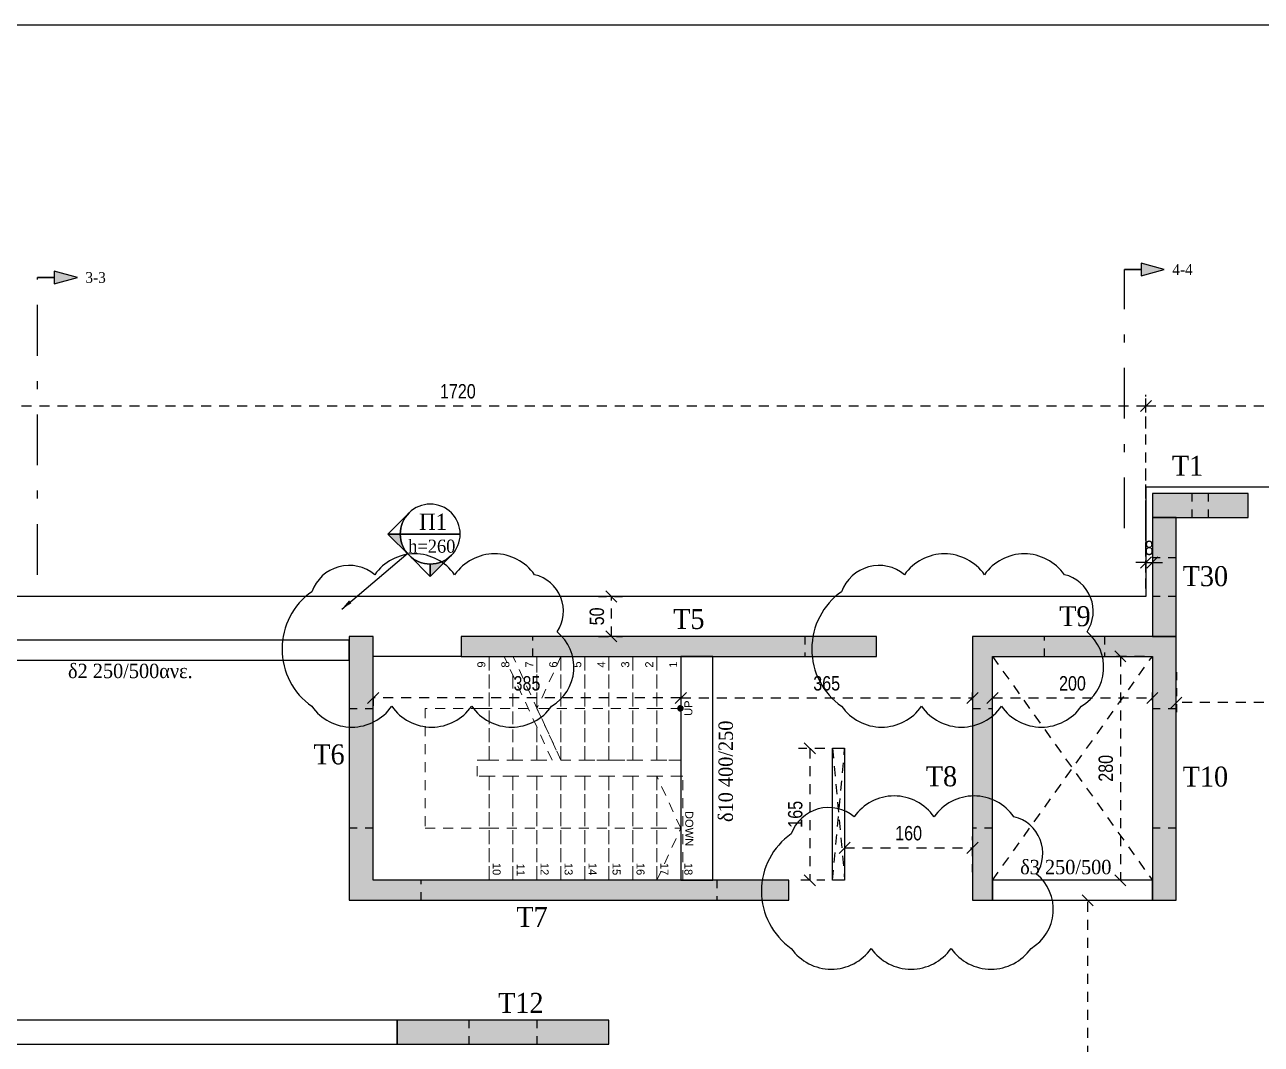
# Model space of a CAD drawing. Header units: millimetres. Extents: x -2171 to 1563, y -1758 to -1505.
# Drawn here: x 346.69 to 362.16, y -1603 to -1590.25 of the extents above; entities that cross this region are included whole.
import ezdxf
from ezdxf.enums import TextEntityAlignment as Align

# ---------------------------------------------------------------- set-up
doc = ezdxf.new("R2010")
doc.units = ezdxf.units.MM
doc.header["$PDMODE"] = 32
for name, pattern in [('DASHDOT', [25.4, 12.7, -6.35, 0, -6.35]), ('DASHED2', [0.375, 0.25, -0.125]), ('DOT', [0.025, 0, -0.025]), ('HIDDEN', [0.375, 0.25, -0.125]), ('HIDDEN2', [0.1875, 0.125, -0.0625])]:
    doc.linetypes.add(name, pattern=pattern)
doc.layers.get('Defpoints').update_dxf_attribs({"color": 6})
for name, color, linetype in [('-S_TEXT', 3, 'Continuous'), ('athinas comments', 10, 'Continuous'), ('DIASTASEIS', 7, 'Continuous'), ('Fill_Col', 7, 'Continuous'), ('Geo_Beam', 7, 'Continuous'), ('Geo_Col', 7, 'Continuous'), ('Geo_Lines', 7, 'Continuous'), ('Sect_Line_Symbol', 7, 'Continuous'), ('STAIRS', 9, 'Continuous'), ('Text_Beam', 7, 'Continuous'), ('Text_Col_-1', 7, 'Continuous'), ('Text_Slab', 7, 'Continuous')]:
    doc.layers.add(name, color=color, linetype=linetype)
doc.layers.add('A-ANNO-DIMS', color=1, linetype='Continuous', lineweight=9)
doc.styles.add('1-100', font='arial.ttf', dxfattribs={"width": 0.8})
doc.styles.add('GENERATED_STYLE_1', font='arial.ttf')
doc.styles.add('S1TmsNwRmn1088_b_934_161', font='times.ttf', dxfattribs={"width": 0.933629, "height": 0.10875})
doc.styles.add('S1TmsNwRmn11_b_934_161', font='times.ttf', dxfattribs={"width": 0.933629, "height": 0.001087})
doc.styles.add('S1TmsNwRmn1359_b_934_161', font='times.ttf', dxfattribs={"width": 0.933629, "height": 0.135937})
doc.dimstyles.new('Copy of 1-100', dxfattribs={"dimtxt": 0.18, "dimasz": 0.14, "dimexe": 0.14, "dimexo": 0.1, "dimgap": 0.09, "dimtad": 1, "dimdec": 0, "dimlfac": 100, "dimrnd": 5, "dimzin": 5, "dimdsep": 46, "dimtxsty": '1-100', "dimblk": 'OBLIQUE', "dimcen": 0.09, "dimclrd": 1, "dimclre": 1, "dimclrt": 2, "dimadec": 0, "dimazin": 0, "dimtfac": 1, "dimtdec": 0, "dimtix": 1, "dimtmove": 2, "dimatfit": 3, "dimfxl": 5, "dimfxlon": 1, "dimtolj": 1, "dimtzin": 5, "dimarcsym": 0})

# ---------------------------------------------------------------- blocks, each defined once
blk = doc.blocks.new('Label_Όροφος 5-RC_XSN2633_1513')
at = {"layer": 'Text_Slab'}
for points in [[(-0.177, -0.177, -0.198912), (-0.25, 0), (-0.354, 0)], [(0.177, -0.177, -0.198912), (0, -0.25), (0, -0.354)]]:
    blk.add_hatch(color=174, dxfattribs=at).paths.add_polyline_path(points)
at = {"layer": 'Text_Slab', "color": 174}
for points in [[(-0.25, 0, 0.414214), (0, -0.25, 0.414214), (0.25, 0, 0.414214), (0, 0.25, 0.414214)], [(-0.25, 0, -0.198912), (-0.177, 0.177), (-0.354, 0)], [(-0.177, -0.177, -0.198912), (-0.25, 0), (-0.354, 0)], [(0, -0.25, -0.198912), (-0.177, -0.177), (0, -0.354)], [(0.177, -0.177, -0.198912), (0, -0.25), (0, -0.354)]]:
    blk.add_lwpolyline(points, format="xyb", close=True, dxfattribs=at)
blk.add_lwpolyline([(0.25, 0), (-0.25, 0)], close=True, dxfattribs=at)
blk = doc.blocks.new('_Oblique')
at = {"color": 0, "linetype": 'ByBlock', "lineweight": -2}
blk.add_line((-0.5, -0.5), (0.5, 0.5), dxfattribs=at)
blk = doc.blocks.new('*D302')
at = {"layer": 'A-ANNO-DIMS', "color": 1, "linetype": 'HIDDEN', "lineweight": -2, "ltscale": 0.5, "transparency": 16777216}
blk.add_line((360.702, -1598.149), (360.262, -1598.149), dxfattribs=at)
at = {"layer": 'A-ANNO-DIMS', "color": 1, "linetype": 'DASHED2', "lineweight": -2, "ltscale": 0.5, "transparency": 16777216}
blk.add_line((360.402, -1598.149), (360.402, -1600.949), dxfattribs=at)
at = {"layer": 'A-ANNO-DIMS', "color": 1, "linetype": 'HIDDEN2', "lineweight": -2, "ltscale": 0.5, "transparency": 16777216}
blk.add_line((360.701, -1600.949), (360.262, -1600.949), dxfattribs=at)
at = {"layer": 'Defpoints', "color": 0, "ltscale": 0.5, "transparency": 16777216}
for p in [(360.802, -1598.149), (360.402, -1600.949), (360.801, -1600.949)]:
    blk.add_point(p, dxfattribs=at)
at = {"layer": 'A-ANNO-DIMS', "color": 1, "lineweight": -2, "ltscale": 0.5, "transparency": 16777216, "xscale": 0.14, "yscale": 0.14, "zscale": 0.14}
for p, rotation in [((360.402, -1598.149), 90), ((360.402, -1600.949), 270)]:
    blk.add_blockref('_Oblique', p, dxfattribs=dict(at, rotation=rotation))
at = {"layer": 'A-ANNO-DIMS', "color": 2, "ltscale": 0.5, "transparency": 16777216, "insert": (360.22, -1599.549), "char_height": 0.18, "attachment_point": 5, "rotation": 90, "style": '1-100'}
blk.add_mtext('\\A1;280', dxfattribs=at)
blk = doc.blocks.new('*D303')
at = {"layer": 'A-ANNO-DIMS', "color": 1, "linetype": 'HIDDEN2', "lineweight": -2, "ltscale": 0.5, "transparency": 16777216}
blk.add_line((358.552, -1598.699), (358.552, -1598.529), dxfattribs=at)
at = {"layer": 'A-ANNO-DIMS', "color": 1, "linetype": 'HIDDEN', "lineweight": -2, "ltscale": 0.5, "transparency": 16777216}
blk.add_line((354.902, -1598.639), (354.902, -1598.809), dxfattribs=at)
at = {"layer": 'A-ANNO-DIMS', "color": 1, "linetype": 'DASHED2', "lineweight": -2, "ltscale": 0.5, "transparency": 16777216}
blk.add_line((354.902, -1598.669), (358.552, -1598.669), dxfattribs=at)
at = {"layer": 'Defpoints', "color": 0, "ltscale": 0.5, "transparency": 16777216}
for p in [(354.902, -1598.539), (358.552, -1598.669), (358.552, -1598.799)]:
    blk.add_point(p, dxfattribs=at)
at = {"layer": 'A-ANNO-DIMS', "color": 1, "lineweight": -2, "ltscale": 0.5, "transparency": 16777216, "xscale": 0.14, "yscale": 0.14, "zscale": 0.14, "rotation": 180}
blk.add_blockref('_Oblique', (354.902, -1598.669), dxfattribs=at)
at = {"layer": 'A-ANNO-DIMS', "color": 1, "lineweight": -2, "ltscale": 0.5, "transparency": 16777216, "xscale": 0.14, "yscale": 0.14, "zscale": 0.14}
blk.add_blockref('_Oblique', (358.552, -1598.669), dxfattribs=at)
at = {"layer": 'A-ANNO-DIMS', "color": 2, "ltscale": 0.5, "transparency": 16777216, "insert": (356.727, -1598.487), "char_height": 0.18, "attachment_point": 5, "style": '1-100'}
blk.add_mtext('\\A1;365', dxfattribs=at)
blk = doc.blocks.new('*D304')
at = {"layer": 'A-ANNO-DIMS', "color": 1, "linetype": 'HIDDEN', "lineweight": -2, "ltscale": 0.5, "transparency": 16777216}
blk.add_line((358.802, -1598.699), (358.802, -1598.529), dxfattribs=at)
at = {"layer": 'A-ANNO-DIMS', "color": 1, "linetype": 'HIDDEN2', "lineweight": -2, "ltscale": 0.5, "transparency": 16777216}
blk.add_line((360.802, -1598.699), (360.802, -1598.529), dxfattribs=at)
at = {"layer": 'A-ANNO-DIMS', "color": 1, "linetype": 'DASHED2', "lineweight": -2, "ltscale": 0.5, "transparency": 16777216}
blk.add_line((358.802, -1598.669), (360.802, -1598.669), dxfattribs=at)
at = {"layer": 'Defpoints', "color": 0, "ltscale": 0.5, "transparency": 16777216}
for p in [(360.802, -1598.669), (358.802, -1598.799), (360.802, -1598.799)]:
    blk.add_point(p, dxfattribs=at)
at = {"layer": 'A-ANNO-DIMS', "color": 1, "lineweight": -2, "ltscale": 0.5, "transparency": 16777216, "xscale": 0.14, "yscale": 0.14, "zscale": 0.14, "rotation": 180}
blk.add_blockref('_Oblique', (358.802, -1598.669), dxfattribs=at)
at = {"layer": 'A-ANNO-DIMS', "color": 1, "lineweight": -2, "ltscale": 0.5, "transparency": 16777216, "xscale": 0.14, "yscale": 0.14, "zscale": 0.14}
blk.add_blockref('_Oblique', (360.802, -1598.669), dxfattribs=at)
at = {"layer": 'A-ANNO-DIMS', "color": 2, "ltscale": 0.5, "transparency": 16777216, "insert": (359.802, -1598.487), "char_height": 0.18, "attachment_point": 5, "style": '1-100'}
blk.add_mtext('\\A1;200', dxfattribs=at)
blk = doc.blocks.new('*D312')
at = {"layer": 'A-ANNO-DIMS', "color": 1, "linetype": 'HIDDEN', "lineweight": -2, "ltscale": 0.5, "transparency": 16777216}
blk.add_line((356.952, -1600.849), (356.952, -1600.403), dxfattribs=at)
at = {"layer": 'A-ANNO-DIMS', "color": 1, "linetype": 'HIDDEN2', "lineweight": -2, "ltscale": 0.5, "transparency": 16777216}
blk.add_line((358.552, -1600.849), (358.552, -1600.403), dxfattribs=at)
at = {"layer": 'A-ANNO-DIMS', "color": 1, "linetype": 'DASHED2', "lineweight": -2, "ltscale": 0.5, "transparency": 16777216}
blk.add_line((356.952, -1600.543), (358.552, -1600.543), dxfattribs=at)
at = {"layer": 'Defpoints', "color": 0, "ltscale": 0.5, "transparency": 16777216}
for p in [(358.552, -1600.543), (356.952, -1600.949), (358.552, -1600.949)]:
    blk.add_point(p, dxfattribs=at)
at = {"layer": 'A-ANNO-DIMS', "color": 1, "lineweight": -2, "ltscale": 0.5, "transparency": 16777216, "xscale": 0.14, "yscale": 0.14, "zscale": 0.14, "rotation": 180}
blk.add_blockref('_Oblique', (356.952, -1600.543), dxfattribs=at)
at = {"layer": 'A-ANNO-DIMS', "color": 1, "lineweight": -2, "ltscale": 0.5, "transparency": 16777216, "xscale": 0.14, "yscale": 0.14, "zscale": 0.14}
blk.add_blockref('_Oblique', (358.552, -1600.543), dxfattribs=at)
at = {"layer": 'A-ANNO-DIMS', "color": 2, "ltscale": 0.5, "transparency": 16777216, "insert": (357.752, -1600.361), "char_height": 0.18, "attachment_point": 5, "style": '1-100'}
blk.add_mtext('\\A1;160', dxfattribs=at)
blk = doc.blocks.new('*D313')
at = {"layer": 'A-ANNO-DIMS', "color": 1, "linetype": 'HIDDEN', "lineweight": -2, "ltscale": 0.5, "transparency": 16777216}
blk.add_line((356.702, -1599.299), (356.376, -1599.299), dxfattribs=at)
at = {"layer": 'A-ANNO-DIMS', "color": 1, "linetype": 'DASHED2', "lineweight": -2, "ltscale": 0.5, "transparency": 16777216}
blk.add_line((356.516, -1599.299), (356.516, -1600.949), dxfattribs=at)
at = {"layer": 'A-ANNO-DIMS', "color": 1, "linetype": 'HIDDEN2', "lineweight": -2, "ltscale": 0.5, "transparency": 16777216}
blk.add_line((356.702, -1600.949), (356.376, -1600.949), dxfattribs=at)
at = {"layer": 'Defpoints', "color": 0, "ltscale": 0.5, "transparency": 16777216}
for p in [(356.802, -1599.299), (356.516, -1600.949), (356.802, -1600.949)]:
    blk.add_point(p, dxfattribs=at)
at = {"layer": 'A-ANNO-DIMS', "color": 1, "lineweight": -2, "ltscale": 0.5, "transparency": 16777216, "xscale": 0.14, "yscale": 0.14, "zscale": 0.14}
for p, rotation in [((356.516, -1599.299), 90), ((356.516, -1600.949), 270)]:
    blk.add_blockref('_Oblique', p, dxfattribs=dict(at, rotation=rotation))
at = {"layer": 'A-ANNO-DIMS', "color": 2, "ltscale": 0.5, "transparency": 16777216, "insert": (356.334, -1600.124), "char_height": 0.18, "attachment_point": 5, "rotation": 90, "style": '1-100'}
blk.add_mtext('\\A1;165', dxfattribs=at)
blk = doc.blocks.new('*D767')
at = {"layer": 'Defpoints', "color": 0, "ltscale": 0.5, "transparency": 16777216}
for p in [(361.102, -1598.248), (372.548, -1598.248), (361.102, -1598.727)]:
    blk.add_point(p, dxfattribs=at)
at = {"layer": 'DIASTASEIS', "color": 1, "linetype": 'HIDDEN2', "lineweight": -2, "ltscale": 0.5, "transparency": 16777216}
blk.add_line((361.102, -1598.348), (361.102, -1598.867), dxfattribs=at)
at = {"layer": 'DIASTASEIS', "color": 1, "linetype": 'HIDDEN', "lineweight": -2, "ltscale": 0.5, "transparency": 16777216}
blk.add_line((372.548, -1598.348), (372.548, -1598.867), dxfattribs=at)
at = {"layer": 'DIASTASEIS', "color": 1, "linetype": 'DASHED2', "lineweight": -2, "ltscale": 0.5, "transparency": 16777216}
blk.add_line((372.548, -1598.727), (361.102, -1598.727), dxfattribs=at)
at = {"layer": 'DIASTASEIS', "color": 1, "lineweight": -2, "ltscale": 0.5, "transparency": 16777216, "xscale": 0.14, "yscale": 0.14, "zscale": 0.14, "rotation": 180}
blk.add_blockref('_Oblique', (361.102, -1598.727), dxfattribs=at)
at = {"layer": 'DIASTASEIS', "color": 1, "lineweight": -2, "ltscale": 0.5, "transparency": 16777216, "xscale": 0.14, "yscale": 0.14, "zscale": 0.14}
blk.add_blockref('_Oblique', (372.548, -1598.727), dxfattribs=at)
at = {"layer": 'DIASTASEIS', "color": 2, "ltscale": 0.5, "transparency": 16777216, "insert": (366.825, -1598.545), "char_height": 0.18, "attachment_point": 5, "style": '1-100'}
blk.add_mtext('\\A1;1145', dxfattribs=at)
blk = doc.blocks.new('*D795')
at = {"layer": 'Defpoints', "color": 0, "ltscale": 0.5, "transparency": 16777216}
for p in [(353.77, -1597.399), (354.033, -1597.399), (353.77, -1597.899)]:
    blk.add_point(p, dxfattribs=at)
at = {"layer": 'DIASTASEIS', "color": 1, "linetype": 'HIDDEN2', "lineweight": -2, "ltscale": 0.5, "transparency": 16777216}
blk.add_line((353.87, -1597.399), (354.173, -1597.399), dxfattribs=at)
at = {"layer": 'DIASTASEIS', "color": 1, "linetype": 'DASHED2', "lineweight": -2, "ltscale": 0.5, "transparency": 16777216}
blk.add_line((354.033, -1597.899), (354.033, -1597.399), dxfattribs=at)
at = {"layer": 'DIASTASEIS', "color": 1, "linetype": 'HIDDEN', "lineweight": -2, "ltscale": 0.5, "transparency": 16777216}
blk.add_line((353.87, -1597.899), (354.173, -1597.899), dxfattribs=at)
at = {"layer": 'DIASTASEIS', "color": 1, "lineweight": -2, "ltscale": 0.5, "transparency": 16777216, "xscale": 0.14, "yscale": 0.14, "zscale": 0.14}
for p, rotation in [((354.033, -1597.399), 90), ((354.033, -1597.899), 270)]:
    blk.add_blockref('_Oblique', p, dxfattribs=dict(at, rotation=rotation))
at = {"layer": 'DIASTASEIS', "color": 2, "ltscale": 0.5, "transparency": 16777216, "insert": (353.852, -1597.649), "char_height": 0.18, "attachment_point": 5, "rotation": 90, "style": '1-100'}
blk.add_mtext('\\A1;50', dxfattribs=at)
blk = doc.blocks.new('*D796')
at = {"layer": 'Defpoints', "color": 0, "ltscale": 0.5, "transparency": 16777216}
for p in [(360.722, -1595.017), (343.502, -1597.399), (360.722, -1597.399)]:
    blk.add_point(p, dxfattribs=at)
at = {"layer": 'DIASTASEIS', "color": 1, "linetype": 'HIDDEN', "lineweight": -2, "ltscale": 0.5, "transparency": 16777216}
blk.add_line((343.502, -1597.299), (343.502, -1594.877), dxfattribs=at)
at = {"layer": 'DIASTASEIS', "color": 1, "linetype": 'HIDDEN2', "lineweight": -2, "ltscale": 0.5, "transparency": 16777216}
blk.add_line((360.722, -1597.299), (360.722, -1594.877), dxfattribs=at)
at = {"layer": 'DIASTASEIS', "color": 1, "linetype": 'DASHED2', "lineweight": -2, "ltscale": 0.5, "transparency": 16777216}
blk.add_line((343.502, -1595.017), (360.722, -1595.017), dxfattribs=at)
at = {"layer": 'DIASTASEIS', "color": 1, "lineweight": -2, "ltscale": 0.5, "transparency": 16777216, "xscale": 0.14, "yscale": 0.14, "zscale": 0.14, "rotation": 180}
blk.add_blockref('_Oblique', (343.502, -1595.017), dxfattribs=at)
at = {"layer": 'DIASTASEIS', "color": 1, "lineweight": -2, "ltscale": 0.5, "transparency": 16777216, "xscale": 0.14, "yscale": 0.14, "zscale": 0.14}
blk.add_blockref('_Oblique', (360.722, -1595.017), dxfattribs=at)
at = {"layer": 'DIASTASEIS', "color": 2, "ltscale": 0.5, "transparency": 16777216, "insert": (352.112, -1594.835), "char_height": 0.18, "attachment_point": 5, "style": '1-100'}
blk.add_mtext('\\A1;1720', dxfattribs=at)
blk = doc.blocks.new('*D797')
at = {"layer": 'Defpoints', "color": 0, "ltscale": 0.5, "transparency": 16777216}
for p in [(360.722, -1596.914), (360.802, -1596.913), (360.802, -1596.975)]:
    blk.add_point(p, dxfattribs=at)
at = {"layer": 'DIASTASEIS', "color": 1, "linetype": 'DASHED2', "lineweight": -2, "ltscale": 0.5, "transparency": 16777216}
for p, q in [((360.722, -1596.975), (360.582, -1596.975)), ((360.722, -1596.975), (360.802, -1596.975)), ((360.802, -1596.975), (360.942, -1596.975))]:
    blk.add_line(p, q, dxfattribs=at)
at = {"layer": 'DIASTASEIS', "color": 1, "linetype": 'HIDDEN', "lineweight": -2, "ltscale": 0.5, "transparency": 16777216}
blk.add_line((360.722, -1596.975), (360.722, -1597.115), dxfattribs=at)
at = {"layer": 'DIASTASEIS', "color": 1, "linetype": 'HIDDEN2', "lineweight": -2, "ltscale": 0.5, "transparency": 16777216}
blk.add_line((360.802, -1596.975), (360.802, -1597.115), dxfattribs=at)
at = {"layer": 'DIASTASEIS', "color": 1, "lineweight": -2, "ltscale": 0.5, "transparency": 16777216, "xscale": 0.14, "yscale": 0.14, "zscale": 0.14}
blk.add_blockref('_Oblique', (360.722, -1596.975), dxfattribs=at)
at = {"layer": 'DIASTASEIS', "color": 1, "lineweight": -2, "ltscale": 0.5, "transparency": 16777216, "xscale": 0.14, "yscale": 0.14, "zscale": 0.14, "rotation": 180}
blk.add_blockref('_Oblique', (360.802, -1596.975), dxfattribs=at)
at = {"layer": 'DIASTASEIS', "color": 2, "ltscale": 0.5, "transparency": 16777216, "insert": (360.762, -1596.793), "char_height": 0.18, "attachment_point": 5, "style": '1-100'}
blk.add_mtext('\\A1;8', dxfattribs=at)
blk = doc.blocks.new('*D798')
at = {"layer": 'Defpoints', "color": 0, "ltscale": 0.5, "transparency": 16777216}
for p in [(372.606, -1595.017), (372.606, -1596.033), (360.722, -1597.399)]:
    blk.add_point(p, dxfattribs=at)
at = {"layer": 'DIASTASEIS', "color": 1, "linetype": 'HIDDEN', "lineweight": -2, "ltscale": 0.5, "transparency": 16777216}
blk.add_line((360.722, -1597.299), (360.722, -1594.877), dxfattribs=at)
at = {"layer": 'DIASTASEIS', "color": 1, "linetype": 'HIDDEN2', "lineweight": -2, "ltscale": 0.5, "transparency": 16777216}
blk.add_line((372.606, -1595.933), (372.606, -1594.877), dxfattribs=at)
at = {"layer": 'DIASTASEIS', "color": 1, "linetype": 'DASHED2', "lineweight": -2, "ltscale": 0.5, "transparency": 16777216}
blk.add_line((360.722, -1595.017), (372.606, -1595.017), dxfattribs=at)
at = {"layer": 'DIASTASEIS', "color": 1, "lineweight": -2, "ltscale": 0.5, "transparency": 16777216, "xscale": 0.14, "yscale": 0.14, "zscale": 0.14, "rotation": 180}
blk.add_blockref('_Oblique', (360.722, -1595.017), dxfattribs=at)
at = {"layer": 'DIASTASEIS', "color": 1, "lineweight": -2, "ltscale": 0.5, "transparency": 16777216, "xscale": 0.14, "yscale": 0.14, "zscale": 0.14}
blk.add_blockref('_Oblique', (372.606, -1595.017), dxfattribs=at)
at = {"layer": 'DIASTASEIS', "color": 2, "ltscale": 0.5, "transparency": 16777216, "insert": (366.664, -1594.835), "char_height": 0.18, "attachment_point": 5, "style": '1-100'}
blk.add_mtext('\\A1;1190', dxfattribs=at)
blk = doc.blocks.new('*D800')
at = {"layer": 'Defpoints', "color": 0, "ltscale": 0.5, "transparency": 16777216}
for p in [(359.993, -1601.199), (359.993, -1601.199), (359.993, -1605.394)]:
    blk.add_point(p, dxfattribs=at)
at = {"layer": 'DIASTASEIS', "color": 1, "linetype": 'HIDDEN2', "lineweight": -2, "ltscale": 0.5, "transparency": 16777216}
blk.add_line((359.993, -1601.199), (360.133, -1601.199), dxfattribs=at)
at = {"layer": 'DIASTASEIS', "color": 1, "linetype": 'DASHED2', "lineweight": -2, "ltscale": 0.5, "transparency": 16777216}
blk.add_line((359.993, -1605.394), (359.993, -1601.199), dxfattribs=at)
at = {"layer": 'DIASTASEIS', "color": 1, "linetype": 'HIDDEN', "lineweight": -2, "ltscale": 0.5, "transparency": 16777216}
blk.add_line((359.993, -1605.394), (360.133, -1605.394), dxfattribs=at)
at = {"layer": 'DIASTASEIS', "color": 1, "lineweight": -2, "ltscale": 0.5, "transparency": 16777216, "xscale": 0.14, "yscale": 0.14, "zscale": 0.14}
for p, rotation in [((359.993, -1601.199), 90), ((359.993, -1605.394), 270)]:
    blk.add_blockref('_Oblique', p, dxfattribs=dict(at, rotation=rotation))
at = {"layer": 'DIASTASEIS', "color": 2, "ltscale": 0.5, "transparency": 16777216, "insert": (359.811, -1603.296), "char_height": 0.18, "attachment_point": 5, "rotation": 90, "style": '1-100'}
blk.add_mtext('\\A1;420', dxfattribs=at)
blk = doc.blocks.new('*D801')
at = {"layer": 'A-ANNO-DIMS', "color": 1, "linetype": 'HIDDEN2', "lineweight": -2, "ltscale": 0.5, "transparency": 16777216}
blk.add_line((351.052, -1598.669), (351.052, -1598.809), dxfattribs=at)
at = {"layer": 'A-ANNO-DIMS', "color": 1, "linetype": 'DASHED2', "lineweight": -2, "ltscale": 0.5, "transparency": 16777216}
blk.add_line((354.902, -1598.669), (351.052, -1598.669), dxfattribs=at)
at = {"layer": 'A-ANNO-DIMS', "color": 1, "linetype": 'HIDDEN', "lineweight": -2, "ltscale": 0.5, "transparency": 16777216}
blk.add_line((354.902, -1598.639), (354.902, -1598.809), dxfattribs=at)
at = {"layer": 'Defpoints', "color": 0, "ltscale": 0.5, "transparency": 16777216}
for p in [(354.902, -1598.539), (351.052, -1598.605), (351.052, -1598.669)]:
    blk.add_point(p, dxfattribs=at)
at = {"layer": 'A-ANNO-DIMS', "color": 1, "lineweight": -2, "ltscale": 0.5, "transparency": 16777216, "xscale": 0.14, "yscale": 0.14, "zscale": 0.14, "rotation": 180}
blk.add_blockref('_Oblique', (351.052, -1598.669), dxfattribs=at)
at = {"layer": 'A-ANNO-DIMS', "color": 1, "lineweight": -2, "ltscale": 0.5, "transparency": 16777216, "xscale": 0.14, "yscale": 0.14, "zscale": 0.14}
blk.add_blockref('_Oblique', (354.902, -1598.669), dxfattribs=at)
at = {"layer": 'A-ANNO-DIMS', "color": 2, "ltscale": 0.5, "transparency": 16777216, "insert": (352.977, -1598.487), "char_height": 0.18, "attachment_point": 5, "style": '1-100'}
blk.add_mtext('\\A1;385', dxfattribs=at)

msp = doc.modelspace()

# ---------------------------------------------------------------- hatches: boundary and pattern name
at = {"layer": 'Fill_Col'}
for points in [[(360.8016, -1596.4133), (362.0016, -1596.4133), (362.0016, -1596.1133), (360.8016, -1596.1133)], [(361.1016, -1597.8987), (361.1016, -1596.4133), (360.8016, -1596.4133), (360.8016, -1597.8987)], [(351.0516, -1600.9487), (351.0516, -1597.8987), (350.7516, -1597.8987), (350.7516, -1601.1987), (350.9016, -1601.0737)], [(352.1516, -1598.1487), (357.3519, -1598.1487), (357.3519, -1597.8987), (352.1516, -1597.8987)], [(358.8016, -1601.1987), (358.8016, -1598.1487), (358.6766, -1598.0237), (358.5516, -1597.8987), (358.5516, -1601.1987)], [(358.8016, -1598.1487), (360.8016, -1598.1487), (360.9516, -1598.0237), (361.1016, -1597.8987), (358.5516, -1597.8987), (358.6766, -1598.0237)], [(361.1016, -1601.1987), (361.1016, -1597.8987), (360.9516, -1598.0237), (360.8016, -1598.1487), (360.8016, -1601.1987)], [(350.7516, -1601.1987), (356.2516, -1601.1987), (356.2516, -1600.9487), (351.0516, -1600.9487), (350.9016, -1601.0737)], [(351.3516, -1602.9987), (354.0016, -1602.9987), (354.0016, -1602.6987), (351.3516, -1602.6987)]]:
    msp.add_hatch(color=252, dxfattribs=at).paths.add_polyline_path(points)
at = {"layer": 'Sect_Line_Symbol'}
for points in [[(360.4516, -1593.3102), (360.6619, -1593.3102), (360.6619, -1593.3879), (360.9516, -1593.3102), (360.6619, -1593.2326), (360.6619, -1593.3102)], [(346.8516, -1593.4102), (347.0619, -1593.4102), (347.0619, -1593.4879), (347.3516, -1593.4102), (347.0619, -1593.3326), (347.0619, -1593.4102)]]:
    msp.add_hatch(color=2, dxfattribs=at).paths.add_polyline_path(points)
at = {"layer": 'STAIRS', "linetype": 'HIDDEN2', "lineweight": 13}
msp.add_hatch(color=8, dxfattribs=at).paths.add_polyline_path([(354.9017, -1598.7612, 1), (354.9017, -1598.8362, 1)])

# ---------------------------------------------------------------- linework, layer by layer
at = {"layer": '-S_TEXT', "ltscale": 5}
msp.add_lwpolyline([(331.7486, -1590.2497), (389.8961, -1590.2497), (389.8961, -1630.2944), (331.7486, -1630.2944)], close=True, dxfattribs=at)
at = {"color": 2, "linetype": 'HIDDEN', "ltscale": 0.5}
for p, q in [((358.8016, -1598.1487), (360.8016, -1600.949)), ((358.8016, -1600.949), (360.8016, -1598.1487)), ((356.8017, -1599.2987), (356.9517, -1600.9487)), ((356.8017, -1600.9487), (356.9517, -1599.2987))]:
    msp.add_line(p, q, dxfattribs=at)
at = {"layer": 'athinas comments'}
for points in [[(350.2849, -1598.773, 0.5205671), (351.2849, -1598.773, 0.5205671), (352.2849, -1598.773, 0.5205671), (353.2849, -1598.773, 0.5205671), (353.3554, -1597.8435, 0.5205671), (353.0718, -1597.1271, 0.5205671), (352.0718, -1597.1271, 0.5205671), (351.0718, -1597.1271, 0.5205671), (350.2849, -1597.3401, 0.5205671)], [(356.9139, -1598.773, 0.5205671), (357.9139, -1598.773, 0.5205671), (358.9139, -1598.773, 0.5205671), (359.9139, -1598.773, 0.5205671), (359.9844, -1597.8435, 0.5205671), (359.7009, -1597.1271, 0.5205671), (358.7009, -1597.1271, 0.5205671), (357.7009, -1597.1271, 0.5205671), (356.9139, -1597.3401, 0.5205671)], [(356.2836, -1601.8007, 0.5205671), (357.2836, -1601.8007, 0.5205671), (358.2836, -1601.8007, 0.5205671), (359.2836, -1601.8007, 0.5205671), (359.3541, -1600.8712, 0.5205671), (359.0705, -1600.1548, 0.5205671), (358.0705, -1600.1548, 0.5205671), (357.0705, -1600.1548, 0.5205671), (356.2836, -1600.3678, 0.5205671)]]:
    msp.add_lwpolyline(points, format="xyb", close=True, dxfattribs=at)
at = {"layer": 'Geo_Beam', "color": 94, "ltscale": 0.5}
msp.add_line((352.1516, -1598.1487), (351.0516, -1598.1487), dxfattribs=at)
at = {"layer": 'Geo_Beam', "color": 94}
for points in [[(344.7017, -1598.196), (350.7516, -1598.196), (350.7516, -1597.946), (344.7017, -1597.946)], [(355.3017, -1600.9487), (355.3017, -1598.1487), (354.9017, -1598.1487), (354.9017, -1600.9487)], [(358.8016, -1601.1987), (360.8016, -1601.1987), (360.8016, -1600.9487), (358.8016, -1600.9487)], [(344.5517, -1602.9987), (351.3516, -1602.9987), (351.3516, -1602.6987), (344.5517, -1602.6987)]]:
    msp.add_lwpolyline(points, close=True, dxfattribs=at)
at = {"layer": 'Geo_Col', "color": 94}
for points in [[(360.8016, -1596.4133), (362.0016, -1596.4133), (362.0016, -1596.1133), (360.8016, -1596.1133)], [(361.1016, -1597.8987), (361.1016, -1596.4133), (360.8016, -1596.4133), (360.8016, -1597.8987)], [(352.1516, -1598.1487), (357.3519, -1598.1487), (357.3519, -1597.8987), (352.1516, -1597.8987)], [(351.3516, -1602.9987), (354.0016, -1602.9987), (354.0016, -1602.6987), (351.3516, -1602.6987)]]:
    msp.add_lwpolyline(points, close=True, dxfattribs=at)
at = {"layer": 'Geo_Col', "color": 94, "linetype": 'DOT'}
for points in [[(360.8016, -1596.4133), (361.3016, -1596.4133), (361.3016, -1596.1133), (360.8016, -1596.1133)], [(362.0016, -1596.1133), (361.5016, -1596.1133), (361.5016, -1596.4133), (362.0016, -1596.4133)], [(360.8016, -1596.4133), (360.8016, -1596.9133), (361.1016, -1596.9133), (361.1016, -1596.4133)], [(361.1016, -1597.8987), (361.1016, -1597.3987), (360.8016, -1597.3987), (360.8016, -1597.8987)], [(350.7516, -1597.8987), (350.7516, -1598.7987), (351.0516, -1598.7987), (351.0516, -1597.8987)], [(352.1516, -1598.1487), (353.0516, -1598.1487), (353.0516, -1597.8987), (352.1516, -1597.8987)], [(357.3519, -1597.8987), (356.4519, -1597.8987), (356.4519, -1598.1487), (357.3519, -1598.1487)], [(358.5516, -1597.8987), (358.5516, -1598.7987), (358.8016, -1598.7987), (358.8016, -1598.1487), (359.4516, -1598.1487), (359.4516, -1597.8987)], [(361.1016, -1597.8987), (360.2016, -1597.8987), (360.2016, -1598.1487), (360.8016, -1598.1487), (360.8016, -1598.7987), (361.1016, -1598.7987)], [(350.7516, -1601.1987), (351.6516, -1601.1987), (351.6516, -1600.9487), (351.0516, -1600.9487), (351.0516, -1600.2987), (350.7516, -1600.2987)], [(358.8016, -1601.1987), (358.8016, -1600.2987), (358.5516, -1600.2987), (358.5516, -1601.1987)], [(361.1016, -1601.1987), (361.1016, -1600.2987), (360.8016, -1600.2987), (360.8016, -1601.1987)], [(356.2516, -1600.9487), (355.3516, -1600.9487), (355.3516, -1601.1987), (356.2516, -1601.1987)], [(351.3516, -1602.9987), (352.2516, -1602.9987), (352.2516, -1602.6987), (351.3516, -1602.6987)], [(354.0016, -1602.6987), (353.1016, -1602.6987), (353.1016, -1602.9987), (354.0016, -1602.9987)]]:
    msp.add_lwpolyline(points, close=True, dxfattribs=at)
at = {"layer": 'Geo_Col', "color": 94}
for points in [[(351.0516, -1597.8987), (350.7516, -1597.8987)], [(350.7516, -1597.8987), (350.7516, -1601.1987)], [(351.0516, -1600.9487), (351.0516, -1597.8987)], [(358.5516, -1597.8987), (358.5516, -1601.1987)], [(361.1016, -1597.8987), (358.5516, -1597.8987)], [(361.1016, -1601.1987), (361.1016, -1597.8987)], [(358.8016, -1601.1987), (358.8016, -1598.1487)], [(358.8016, -1598.1487), (360.8016, -1598.1487)], [(360.8016, -1598.1487), (360.8016, -1601.1987)], [(356.2516, -1600.9487), (351.0516, -1600.9487)], [(356.2516, -1601.1987), (356.2516, -1600.9487)], [(350.7516, -1601.1987), (356.2516, -1601.1987)], [(358.5516, -1601.1987), (358.8016, -1601.1987)], [(360.8016, -1601.1987), (361.1016, -1601.1987)]]:
    msp.add_lwpolyline(points, dxfattribs=at)
at = {"layer": 'Geo_Lines', "color": 94}
msp.add_lwpolyline([(372.6064, -1596.0333), (360.7217, -1596.0333), (360.7217, -1597.3987), (343.5017, -1597.3987), (343.5017, -1602.3487), (340.3501, -1602.3487, 0.4503867), (337.5436, -1605.3535), (337.9346, -1609.4425, 0.3628965), (339.9369, -1611.4203), (350.0738, -1611.7614, 0.4266676), (351.4517, -1610.4175), (351.4517, -1609.7789), (351.8517, -1609.7778), (351.8541, -1610.6221, 0.4152963), (353.2925, -1612.0474), (357.6923, -1612.0487, 0.4145232), (359.6509, -1610.0892), (359.6516, -1606.2957, -0.0840898), (359.7855, -1605.5058, -0.5177674), (360.192, -1605.4934, -0.1006389), (360.321, -1606.1427), (359.9426, -1609.9111, 0.4106642), (361.9082, -1612.3456), (371.2833, -1612.7645, 0.3591215)], format="xyb", dxfattribs=at)
for points in [[(358.8016, -1598.1487), (360.8016, -1598.1487), (360.8016, -1600.949), (358.8016, -1600.949)], [(356.8017, -1599.2987), (356.9517, -1599.2987), (356.9517, -1600.9487), (356.8017, -1600.9487)]]:
    msp.add_lwpolyline(points, close=True, dxfattribs=at)
at = {"layer": 'Sect_Line_Symbol', "color": 2}
for points in [[(360.4516, -1593.3102), (360.6619, -1593.3102), (360.6619, -1593.3879), (360.9516, -1593.3102), (360.6619, -1593.2326), (360.6619, -1593.3102)], [(346.8516, -1593.4102), (347.0619, -1593.4102), (347.0619, -1593.4879), (347.3516, -1593.4102), (347.0619, -1593.3326), (347.0619, -1593.4102)]]:
    msp.add_lwpolyline(points, close=True, dxfattribs=at)
at = {"layer": 'Sect_Line_Symbol', "color": 2, "linetype": 'DASHDOT', "ltscale": 0.05}
for points in [[(360.4516, -1596.5457), (360.4516, -1593.3102)], [(346.8516, -1597.1288), (346.8516, -1593.4102)]]:
    msp.add_lwpolyline(points, dxfattribs=at)
at = {"layer": 'STAIRS', "color": 8, "linetype": 'HIDDEN2', "lineweight": 13}
for p, q in [((352.5017, -1598.1487), (352.5017, -1599.4487)), ((352.5017, -1599.4487), (352.5017, -1598.1487)), ((353.2916, -1599.4487), (352.6916, -1598.1487)), ((353.4017, -1599.4487), (352.8017, -1598.1487)), ((353.1017, -1598.1487), (353.1017, -1598.7987)), ((353.1017, -1598.7987), (353.1017, -1598.1487)), ((353.4017, -1598.1487), (353.1017, -1598.7987)), ((353.4017, -1598.1487), (353.4017, -1599.4487)), ((353.4017, -1599.4487), (353.4017, -1598.1487)), ((353.7017, -1598.1487), (353.7017, -1599.4487)), ((353.7017, -1599.4487), (353.7017, -1598.1487)), ((354.0017, -1598.1487), (354.0017, -1599.4487)), ((354.0017, -1599.4487), (354.0017, -1598.1487)), ((354.3017, -1598.1487), (354.3017, -1599.4487)), ((354.3017, -1599.4487), (354.3017, -1598.1487)), ((354.6017, -1598.1487), (354.6017, -1599.4487)), ((354.6017, -1599.4487), (354.6017, -1598.1487)), ((352.8017, -1598.3873), (352.8017, -1599.4487)), ((352.8017, -1599.4487), (352.8017, -1598.3873)), ((352.4017, -1598.7987), (351.7017, -1598.7987)), ((351.7017, -1598.7987), (351.7017, -1600.2987)), ((352.5017, -1598.7987), (352.4017, -1598.7987)), ((352.9916, -1598.7987), (352.5017, -1598.7987)), ((354.6017, -1598.7987), (353.1017, -1598.7987)), ((353.1017, -1598.7987), (353.4017, -1599.4487)), ((354.9017, -1598.7987), (354.6017, -1598.7987)), ((353.1017, -1599.0373), (353.1017, -1599.4487)), ((353.1017, -1599.4487), (353.1017, -1599.0373)), ((352.3517, -1599.6487), (352.3517, -1599.4487)), ((352.3517, -1599.4487), (352.4017, -1599.4487)), ((352.4017, -1599.4487), (352.5017, -1599.4487)), ((352.5017, -1599.4487), (352.8017, -1599.4487)), ((352.8017, -1599.4487), (353.1017, -1599.4487)), ((353.1017, -1599.4487), (353.2916, -1599.4487)), ((353.4017, -1599.4487), (354.9017, -1599.4487)), ((353.4017, -1599.4487), (353.7017, -1599.4487)), ((353.7017, -1599.4487), (354.0017, -1599.4487)), ((354.0017, -1599.4487), (354.3017, -1599.4487)), ((354.3017, -1599.4487), (354.6017, -1599.4487)), ((354.6017, -1599.4487), (354.9017, -1599.4487)), ((352.5017, -1599.6487), (352.3517, -1599.6487)), ((352.5017, -1600.9487), (352.5017, -1599.6487)), ((352.8017, -1599.6487), (352.5017, -1599.6487)), ((352.5017, -1599.6487), (352.5017, -1600.9487)), ((352.8017, -1600.9487), (352.8017, -1599.6487)), ((353.1017, -1599.6487), (352.8017, -1599.6487)), ((352.8017, -1599.6487), (352.8017, -1600.9487)), ((353.1017, -1600.9487), (353.1017, -1599.6487)), ((353.4017, -1599.6487), (353.1017, -1599.6487)), ((353.1017, -1599.6487), (353.1017, -1600.9487)), ((353.4017, -1600.9487), (353.4017, -1599.6487)), ((353.7017, -1599.6487), (353.4017, -1599.6487)), ((353.4017, -1599.6487), (353.4017, -1600.9487)), ((353.7017, -1600.9487), (353.7017, -1599.6487)), ((354.0017, -1599.6487), (353.7017, -1599.6487)), ((353.7017, -1599.6487), (353.7017, -1600.9487)), ((354.0017, -1600.9487), (354.0017, -1599.6487)), ((354.3017, -1599.6487), (354.0017, -1599.6487)), ((354.0017, -1599.6487), (354.0017, -1600.9487)), ((354.3017, -1600.9487), (354.3017, -1599.6487)), ((354.6017, -1599.6487), (354.3017, -1599.6487)), ((354.3017, -1599.6487), (354.3017, -1600.9487)), ((354.6017, -1600.9487), (354.6017, -1599.6487)), ((354.6017, -1599.6487), (354.6017, -1600.9487)), ((354.9017, -1599.6487), (354.6017, -1599.6487)), ((354.9017, -1600.2987), (354.6017, -1599.6487)), ((354.9267, -1599.6487), (354.9017, -1599.6487)), ((354.9267, -1600.9487), (354.9267, -1599.6487)), ((351.7017, -1600.2987), (352.5017, -1600.2987)), ((352.5017, -1600.2987), (354.6017, -1600.2987)), ((354.6017, -1600.2987), (354.9017, -1600.2987)), ((354.6017, -1600.9487), (354.9017, -1600.2987))]:
    msp.add_line(p, q, dxfattribs=at)
at = {"layer": 'STAIRS', "color": 8, "linetype": 'HIDDEN2', "lineweight": 13, "flags": 128}
msp.add_lwpolyline([(354.9017, -1598.7612, 1), (354.9017, -1598.8362, 1)], format="xyb", close=True, dxfattribs=at)

# ---------------------------------------------------------------- block references
at = {"xscale": 1.5, "yscale": 1.5, "zscale": 1.5}
msp.add_blockref('Label_Όροφος 5-RC_XSN2633_1513', (351.7662, -1596.6197, 24.975), dxfattribs=at)

# ---------------------------------------------------------------- texts
at = {"layer": 'Sect_Line_Symbol', "color": 2, "style": 'S1TmsNwRmn1359_b_934_161', "width": 0.933629}
for s, p in [('4-4', (361.0516, -1593.3102)), ('3-3', (347.4516, -1593.4102))]:
    msp.add_text(s, height=0.13594, dxfattribs=at).set_placement(p, align=Align.MIDDLE_LEFT)
at = {"layer": 'STAIRS', "color": 8, "linetype": 'HIDDEN2', "lineweight": 13, "char_height": 0.1, "attachment_point": 4, "style": 'GENERATED_STYLE_1'}
for s, insert, rotation in [('\\A1;{\\pql;\\fArial|b0|i0|c0|p0;\\W1.000000;9}', (352.4068, -1598.29), 90), ('\\A1;{\\pql;\\fArial|b0|i0|c0|p0;\\W1.000000;8}', (352.7068, -1598.29), 90), ('\\A1;{\\pql;\\fArial|b0|i0|c0|p0;\\W1.000000;7}', (353.006, -1598.29), 90), ('\\A1;{\\pql;\\fArial|b0|i0|c0|p0;\\W1.000000;6}', (353.3068, -1598.29), 90), ('\\A1;{\\pql;\\fArial|b0|i0|c0|p0;\\W1.000000;5}', (353.6068, -1598.29), 90), ('\\A1;{\\pql;\\fArial|b0|i0|c0|p0;\\W1.000000;4}', (353.906, -1598.29), 90), ('\\A1;{\\pql;\\fArial|b0|i0|c0|p0;\\W1.000000;3}', (354.2069, -1598.29), 90), ('\\A1;{\\pql;\\fArial|b0|i0|c0|p0;\\W1.000000;2}', (354.506, -1598.29), 90), ('\\A1;{\\pql;\\fArial|b0|i0|c0|p0;\\W1.000000;1}', (354.806, -1598.29), 90), ('\\A1;{\\pql;\\fArial|b0|i0|c0|p0;\\W1.000000;UP}', (354.9968, -1598.8939), 90), ('\\A1;{\\pql;\\fArial|b0|i0|c0|p0;\\W1.000000;DOWN}', (355.0066, -1600.0816), 270), ('\\A1;{\\pql;\\fArial|b0|i0|c0|p0;\\W1.000000;10}', (352.5966, -1600.7311), 270), ('\\A1;{\\pql;\\fArial|b0|i0|c0|p0;\\W1.000000;11}', (352.8974, -1600.7413), 270), ('\\A1;{\\pql;\\fArial|b0|i0|c0|p0;\\W1.000000;12}', (353.1974, -1600.7311), 270), ('\\A1;{\\pql;\\fArial|b0|i0|c0|p0;\\W1.000000;13}', (353.4965, -1600.7311), 270), ('\\A1;{\\pql;\\fArial|b0|i0|c0|p0;\\W1.000000;14}', (353.7974, -1600.7311), 270), ('\\A1;{\\pql;\\fArial|b0|i0|c0|p0;\\W1.000000;15}', (354.0966, -1600.7311), 270), ('\\A1;{\\pql;\\fArial|b0|i0|c0|p0;\\W1.000000;16}', (354.3966, -1600.7311), 270), ('\\A1;{\\pql;\\fArial|b0|i0|c0|p0;\\W1.000000;17}', (354.6974, -1600.7311), 270), ('\\A1;{\\pql;\\fArial|b0|i0|c0|p0;\\W1.000000;18}', (354.9966, -1600.7311), 270)]:
    msp.add_mtext(s, dxfattribs=dict(at, insert=insert, rotation=rotation))
at = {"layer": 'Text_Beam', "color": 3, "style": 'S1TmsNwRmn1088_b_934_161', "width": 0.933629}
for s, p in [(' δ2 250/500ανε.', (347.1706, -1598.421)), (' δ3 250/500', (359.0845, -1600.8737))]:
    msp.add_text(s, height=0.18, dxfattribs=at).set_placement(p)
msp.add_text(' δ10 400/250', height=0.18, rotation=90, dxfattribs=at).set_placement((355.5539, -1600.2839))
at = {"layer": 'Text_Col_-1', "color": 200, "style": 'S1TmsNwRmn11_b_934_161', "width": 0.933629}
for s, p in [('T1', (361.0469, -1595.8891)), ('T30', (361.1814, -1597.2705)), ('T5', (354.8068, -1597.8062)), ('T9', (359.6378, -1597.771)), ('T6', (350.304, -1599.4995)), ('T8', (357.9674, -1599.7736)), ('T10', (361.1818, -1599.7772)), ('T7', (352.8447, -1601.5319)), ('T12', (352.6157, -1602.6072))]:
    msp.add_text(s, height=0.25, dxfattribs=at).set_placement(p)
at = {"layer": 'Text_Slab', "color": 174, "style": 'S1TmsNwRmn1359_b_934_161', "width": 0.933629}
msp.add_text('   Π1', height=0.20391, dxfattribs=at).set_placement((351.4117, -1596.5672, 24.975))
at = {"layer": 'Text_Slab', "color": 5, "style": 'S1TmsNwRmn1088_b_934_161', "width": 0.933629}
msp.add_text('h=260', height=0.16312, dxfattribs=at).set_placement((351.4908, -1596.8522, 24.975))

# ---------------------------------------------------------------- dimensions: what is measured, and where the dimension line sits
at = {"layer": 'A-ANNO-DIMS', "ltscale": 0.5}
for base, p1, p2, picture, middle in [((360.4022, -1600.9487), (360.8016, -1598.1487), (360.8014, -1600.9487), '*D302', (360.2203, -1599.5487)), ((356.5162, -1600.9487), (356.8017, -1599.2987), (356.8017, -1600.9487), '*D313', (356.3343, -1600.1237))]:
    dim = msp.add_linear_dim(base=base, p1=p1, p2=p2, angle=90, dimstyle='Copy of 1-100', dxfattribs=at)
    dim.commit()
    dim.dimension.update_dxf_attribs({"geometry": picture, "text_midpoint": middle})
for base, p1, p2, picture, middle in [((351.0516, -1598.6688), (354.9017, -1598.5392), (351.0516, -1598.6047), '*D801', (352.9767, -1598.4868)), ((358.5516, -1598.6688), (354.9017, -1598.5392), (358.5516, -1598.7987), '*D303', (356.7267, -1598.4868)), ((360.8016, -1598.6688), (358.8016, -1598.7987), (360.8016, -1598.7987), '*D304', (359.8016, -1598.4869)), ((358.5516, -1600.5434), (356.9517, -1600.9487), (358.5516, -1600.9487), '*D312', (357.7516, -1600.3615))]:
    dim = msp.add_linear_dim(base=base, p1=p1, p2=p2, dimstyle='Copy of 1-100', dxfattribs=at)
    dim.commit()
    dim.dimension.update_dxf_attribs({"geometry": picture, "text_midpoint": middle})
at = {"layer": 'DIASTASEIS', "ltscale": 0.5}
for base, p1, p2, picture, middle in [((360.7217, -1595.0167), (343.5017, -1597.3987), (360.7217, -1597.3987), '*D796', (352.1117, -1594.8348)), ((372.6064, -1595.0167), (360.7217, -1597.3987), (372.6064, -1596.0333), '*D798', (366.664, -1594.8348)), ((361.1016, -1598.7272), (372.5483, -1598.2483), (361.1016, -1598.2483), '*D767', (366.825, -1598.5453))]:
    dim = msp.add_linear_dim(base=base, p1=p1, p2=p2, dimstyle='Copy of 1-100', dxfattribs=at)
    dim.commit()
    dim.dimension.update_dxf_attribs({"geometry": picture, "text_midpoint": middle})
at = {"layer": 'DIASTASEIS', "color": 94, "ltscale": 0.5}
dim = msp.add_linear_dim(base=(360.8016, -1596.9749), p1=(360.7217, -1596.914), p2=(360.8016, -1596.9133), dimstyle='Copy of 1-100', override={"dimrnd": 0}, dxfattribs=at)
dim.commit()
dim.dimension.update_dxf_attribs({"geometry": '*D797', "text_midpoint": (360.7617, -1596.793)})
at = {"layer": 'DIASTASEIS', "ltscale": 0.5}
for base, p1, p2, picture, middle in [((354.0334, -1597.3987), (353.7698, -1597.8987), (353.7698, -1597.3987), '*D795', (353.8515, -1597.6487)), ((359.9931, -1601.1987), (359.9931, -1605.3943), (359.9931, -1601.1987), '*D800', (359.8112, -1603.2965))]:
    dim = msp.add_linear_dim(base=base, p1=p1, p2=p2, angle=90, dimstyle='Copy of 1-100', dxfattribs=at)
    dim.commit()
    dim.dimension.update_dxf_attribs({"geometry": picture, "text_midpoint": middle})

# ---------------------------------------------------------------- leaders
at = {"layer": 'A-ANNO-DIMS', "ltscale": 0.5}
msp.add_leader([(350.6589, -1597.5568), (351.4908, -1596.8522)], dimstyle='Copy of 1-100', override={"dimgap": 0.09, "dimtad": 0}, dxfattribs=at)

doc.saveas('drawing.dxf')
